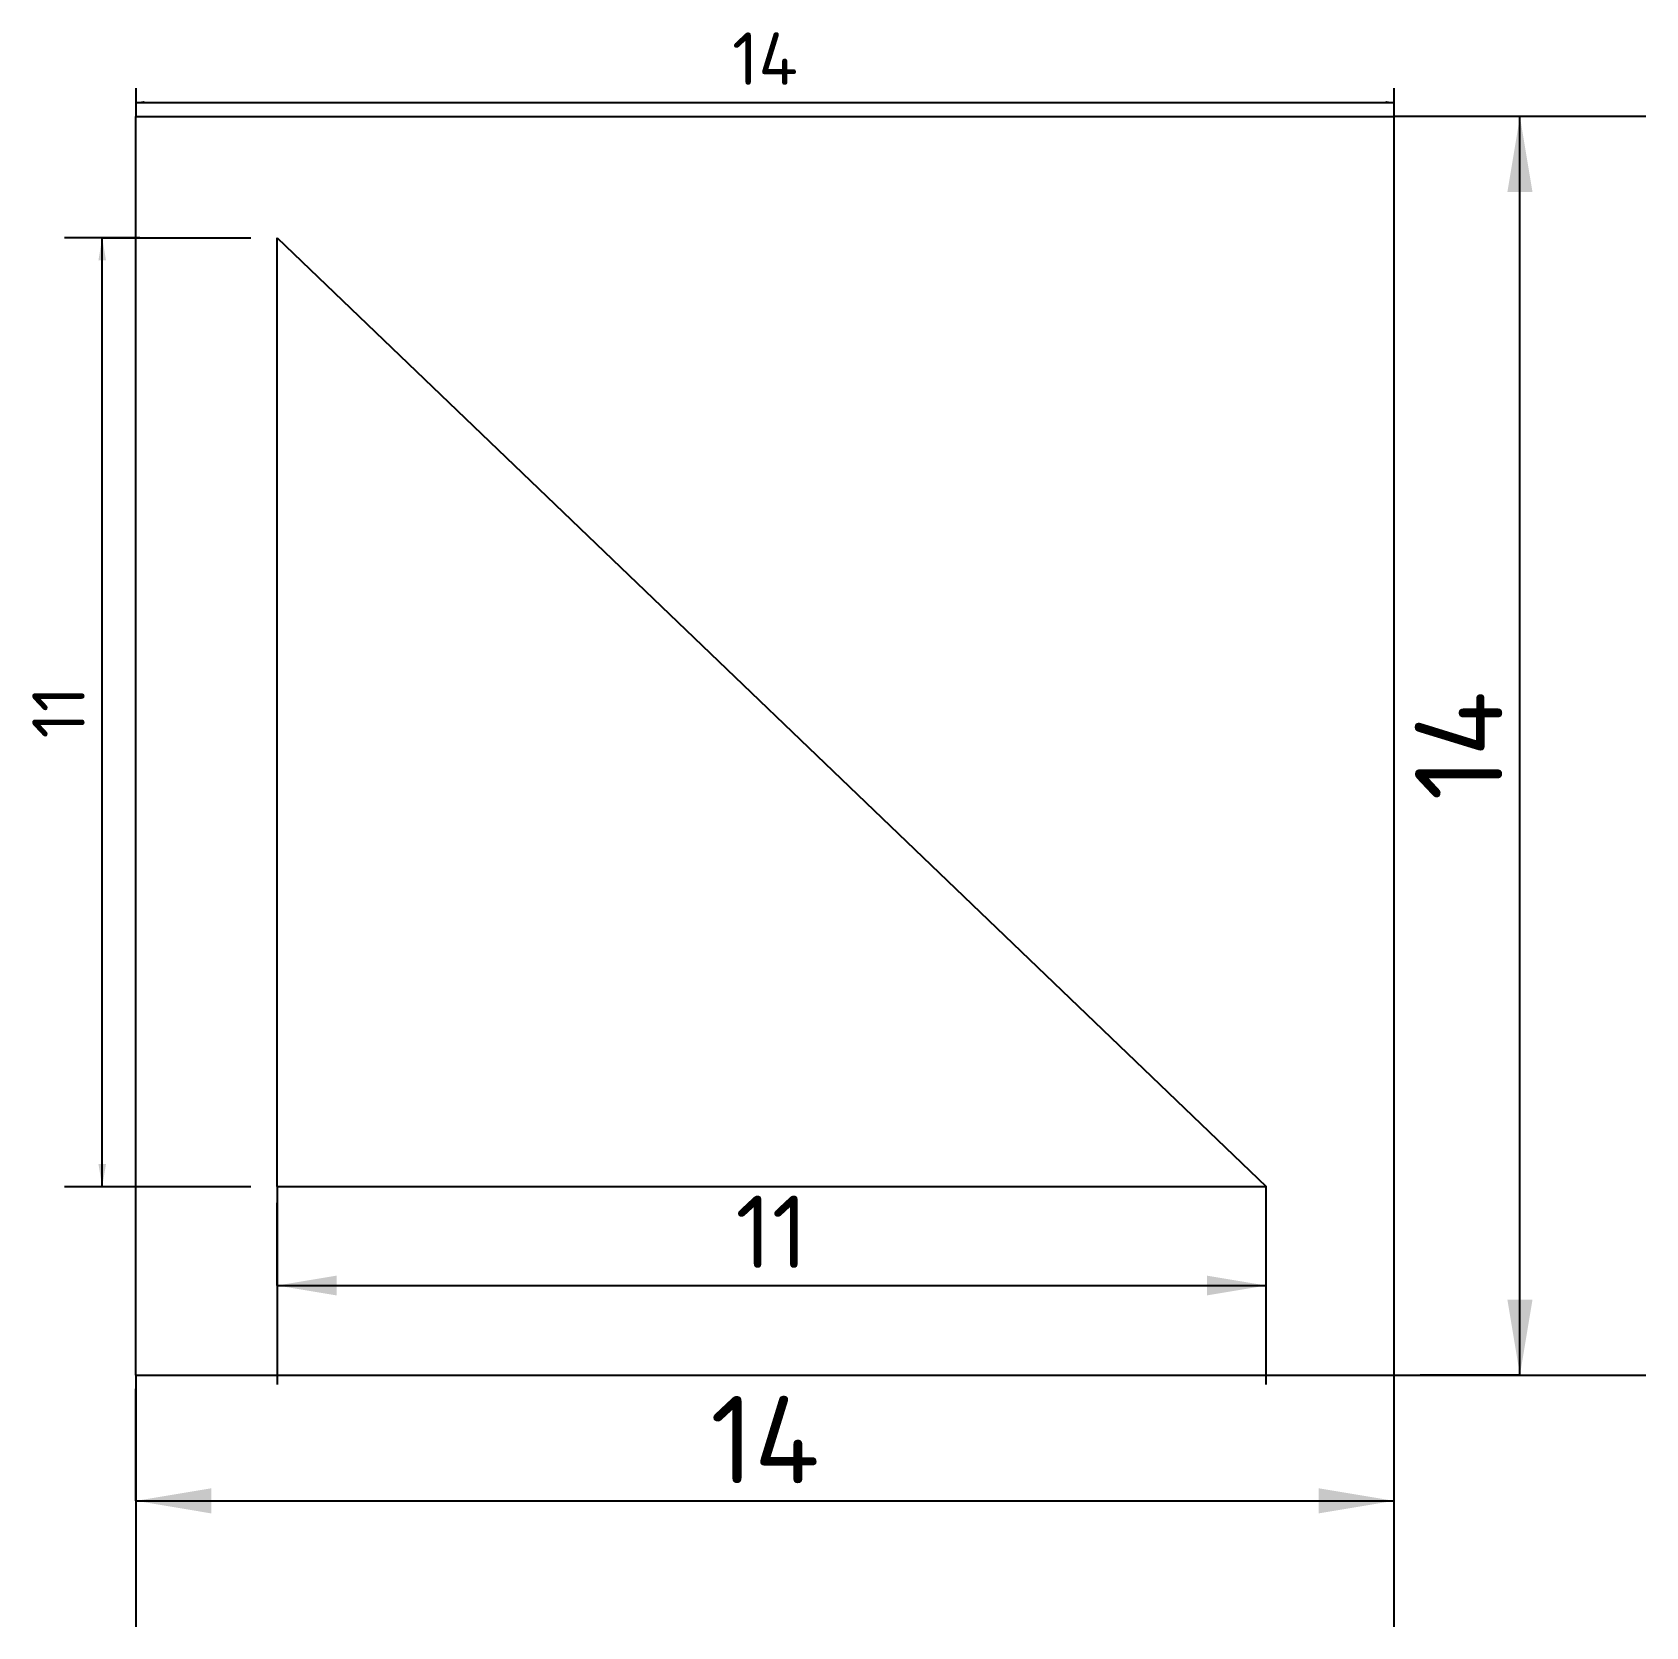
# Model space of a CAD drawing. Extents: x -1.2 to 17.3, y -2.9 to 15.3.
import ezdxf
from ezdxf.enums import TextEntityAlignment as Align

# ---------------------------------------------------------------- set-up
doc = ezdxf.new("R2010")
doc.units = 0
doc.layers.add('DIMENSIONS', color=1, linetype='CONTINUOUS')
doc.styles.add('ISOCPEUR', font='isocpeur.ttf')

# ---------------------------------------------------------------- blocks, each defined once
blk = doc.blocks.new('DIMTICK_ARROW')
at = {"color": 5}
blk.add_line((0, 0.5), (0, -0.5), dxfattribs=at)
at = {"color": 7}
blk.add_solid([(0, 0), (0.3, 0.05), (0.3, -0.05)], dxfattribs=at)

msp = doc.modelspace()

# ---------------------------------------------------------------- linework, layer by layer
at = {"color": 3}
for p, q in [((0, 14.384), (14.384, 14.384)), ((0, 0), (0, 14.384)), ((0, 0), (0, 14.384)), ((0, 14.384), (14.384, 14.384)), ((14.384, 0), (14.384, 14.384)), ((14.384, 0), (14.384, 14.384)), ((1.615, 2.154), (1.615, 13)), ((1.615, 13), (12.923, 2.154)), ((1.615, 2.154), (1.615, 13)), ((1.615, 2.154), (12.923, 2.154)), ((1.615, 2.154), (12.923, 2.154)), ((0, 0), (14.384, 0)), ((0, 0), (14.384, 0))]:
    msp.add_line(p, q, dxfattribs=at)
at = {"layer": 'DIMENSIONS', "color": 7}
for p, q in [((0, 14.546), (14.384, 14.546)), ((0, 14.546), (14.384, 14.546)), ((0, 14.546), (14.384, 14.546)), ((0, 14.546), (14.384, 14.546)), ((0, 14.546), (14.384, 14.546)), ((0, 14.546), (14.384, 14.546)), ((0, 14.546), (14.384, 14.546)), ((0, 14.546), (14.384, 14.546)), ((0, 14.546), (14.384, 14.546)), ((0, 14.546), (14.384, 14.546)), ((0, 14.546), (14.384, 14.546)), ((0, 14.546), (14.384, 14.546)), ((0, 14.546), (14.384, 14.546)), ((15.823, 0), (15.823, 14.384)), ((15.823, 0), (15.823, 14.384)), ((15.823, 0), (15.823, 14.384)), ((15.823, 0), (15.823, 14.384)), ((15.823, 0), (15.823, 14.384)), ((15.823, 0), (15.823, 14.384)), ((15.823, 0), (15.823, 14.384)), ((15.823, 0), (15.823, 14.384)), ((15.823, 0), (15.823, 14.384)), ((-0.385, 2.154), (-0.385, 13)), ((-0.385, 2.154), (-0.385, 13)), ((-0.385, 2.154), (-0.385, 13)), ((-0.385, 2.154), (-0.385, 13)), ((-0.385, 2.154), (-0.385, 13)), ((-0.385, 2.154), (-0.385, 13)), ((-0.385, 2.154), (-0.385, 13)), ((-0.385, 2.154), (-0.385, 13)), ((-0.385, 2.154), (-0.385, 13)), ((-0.385, 2.154), (-0.385, 13)), ((1.615, 1.023), (12.923, 1.023)), ((1.615, 1.023), (12.923, 1.023)), ((1.615, 1.023), (12.923, 1.023)), ((1.615, 1.023), (12.923, 1.023)), ((1.615, 1.023), (12.923, 1.023)), ((1.615, 1.023), (12.923, 1.023)), ((1.615, 1.023), (12.923, 1.023)), ((1.615, 1.023), (12.923, 1.023)), ((1.615, 1.023), (12.923, 1.023)), ((1.615, 1.023), (12.923, 1.023)), ((1.615, 1.023), (12.923, 1.023)), ((1.615, 1.023), (12.923, 1.023)), ((0, -1.438), (14.384, -1.438)), ((0, -1.438), (14.384, -1.438)), ((0, -1.438), (14.384, -1.438)), ((0, -1.438), (14.384, -1.438)), ((0, -1.438), (14.384, -1.438)), ((0, -1.438), (14.384, -1.438)), ((0, -1.438), (14.384, -1.438)), ((0, -1.438), (14.384, -1.438)), ((0, -1.438), (14.384, -1.438)), ((0, -1.438), (14.384, -1.438)), ((0, -1.438), (14.384, -1.438))]:
    msp.add_line(p, q, dxfattribs=at)
at = {"layer": 'DIMENSIONS', "color": 5}
for p, q in [((15.823, 14.384), (14.684, 14.384)), ((15.823, 14.384), (14.684, 14.384)), ((15.823, 14.384), (14.684, 14.384)), ((15.823, 14.384), (14.684, 14.384)), ((15.823, 14.384), (14.684, 14.384)), ((15.823, 14.384), (14.684, 14.384)), ((15.823, 14.384), (14.684, 14.384)), ((15.823, 14.384), (14.684, 14.384)), ((15.823, 14.384), (14.684, 14.384)), ((-0.385, 13), (1.315, 13)), ((-0.385, 13), (1.315, 13)), ((-0.385, 13), (1.315, 13)), ((-0.385, 13), (1.315, 13)), ((-0.385, 13), (1.315, 13)), ((-0.385, 13), (1.315, 13)), ((-0.385, 13), (1.315, 13)), ((-0.385, 13), (1.315, 13)), ((-0.385, 13), (1.315, 13)), ((-0.385, 13), (1.315, 13)), ((-0.385, 2.154), (1.315, 2.154)), ((-0.385, 2.154), (1.315, 2.154)), ((-0.385, 2.154), (1.315, 2.154)), ((-0.385, 2.154), (1.315, 2.154)), ((-0.385, 2.154), (1.315, 2.154)), ((-0.385, 2.154), (1.315, 2.154)), ((-0.385, 2.154), (1.315, 2.154)), ((-0.385, 2.154), (1.315, 2.154)), ((-0.385, 2.154), (1.315, 2.154)), ((-0.385, 2.154), (1.315, 2.154)), ((1.615, 1.023), (1.615, 1.967)), ((1.615, 1.023), (1.615, 1.967)), ((1.615, 1.023), (1.615, 1.967)), ((1.615, 1.023), (1.615, 1.967)), ((1.615, 1.023), (1.615, 1.967)), ((1.615, 1.023), (1.615, 1.967)), ((1.615, 1.023), (1.615, 1.967)), ((1.615, 1.023), (1.615, 1.967)), ((1.615, 1.023), (1.615, 1.967)), ((1.615, 1.023), (1.615, 1.967)), ((1.615, 1.023), (1.615, 1.967)), ((1.615, 1.023), (1.615, 1.967)), ((12.923, 1.023), (12.923, 1.967)), ((12.923, 1.023), (12.923, 1.967)), ((12.923, 1.023), (12.923, 1.967)), ((12.923, 1.023), (12.923, 1.967)), ((12.923, 1.023), (12.923, 1.967)), ((12.923, 1.023), (12.923, 1.967)), ((12.923, 1.023), (12.923, 1.967)), ((12.923, 1.023), (12.923, 1.967)), ((12.923, 1.023), (12.923, 1.967)), ((12.923, 1.023), (12.923, 1.967)), ((12.923, 1.023), (12.923, 1.967)), ((12.923, 1.023), (12.923, 1.967)), ((0, -1.438), (0, -0.156)), ((0, -1.438), (0, -0.156)), ((0, -1.438), (0, -0.156)), ((0, -1.438), (0, -0.156)), ((0, -1.438), (0, -0.156)), ((0, -1.438), (0, -0.156)), ((0, -1.438), (0, -0.156)), ((0, -1.438), (0, -0.156)), ((0, -1.438), (0, -0.156)), ((0, -1.438), (0, -0.156)), ((0, -1.438), (0, -0.156)), ((14.384, -1.438), (14.384, -0.156)), ((14.384, -1.438), (14.384, -0.156)), ((14.384, -1.438), (14.384, -0.156)), ((14.384, -1.438), (14.384, -0.156)), ((14.384, -1.438), (14.384, -0.156)), ((14.384, -1.438), (14.384, -0.156)), ((14.384, -1.438), (14.384, -0.156)), ((14.384, -1.438), (14.384, -0.156)), ((14.384, -1.438), (14.384, -0.156)), ((14.384, -1.438), (14.384, -0.156)), ((14.384, -1.438), (14.384, -0.156)), ((15.823, 0), (14.684, 0)), ((15.823, 0), (14.684, 0)), ((15.823, 0), (14.684, 0)), ((15.823, 0), (14.684, 0)), ((15.823, 0), (14.684, 0)), ((15.823, 0), (14.684, 0)), ((15.823, 0), (14.684, 0)), ((15.823, 0), (14.684, 0)), ((15.823, 0), (14.684, 0))]:
    msp.add_line(p, q, dxfattribs=at)

# ---------------------------------------------------------------- block references
at = {"layer": 'DIMENSIONS'}
for p, xscale, yscale in [((0, 14.546), 0.3230690237890803, 0.3230690237890803), ((0, 14.546), 0.3230690237890803, 0.3230690237890803), ((0, 14.546), 0.3230690237890803, 0.3230690237890803), ((0, 14.546), 0.3230690237890803, 0.3230690237890803), ((0, 14.546), 0.3230690237890803, 0.3230690237890803), ((0, 14.546), 0.3230690237890803, 0.3230690237890803), ((0, 14.546), 0.3230690237890803, 0.3230690237890803), ((0, 14.546), 0.3230690237890803, 0.3230690237890803), ((0, 14.546), 0.3230690237890803, 0.3230690237890803), ((0, 14.546), 0.3230690237890803, 0.3230690237890803), ((0, 14.546), 0.3230690237890803, 0.3230690237890803), ((0, 14.546), 0.3230690237890803, 0.3230690237890803), ((0, 14.546), 0.3230690237890803, 0.3230690237890803), ((1.615, 1.023), 2.261483166523562, 2.261483166523562), ((1.615, 1.023), 2.261483166523562, 2.261483166523562), ((1.615, 1.023), 2.261483166523562, 2.261483166523562), ((1.615, 1.023), 2.261483166523562, 2.261483166523562), ((1.615, 1.023), 2.261483166523562, 2.261483166523562), ((1.615, 1.023), 2.261483166523562, 2.261483166523562), ((1.615, 1.023), 2.261483166523562, 2.261483166523562), ((1.615, 1.023), 2.261483166523562, 2.261483166523562), ((1.615, 1.023), 2.261483166523562, 2.261483166523562), ((1.615, 1.023), 2.261483166523562, 2.261483166523562), ((1.615, 1.023), 2.261483166523562, 2.261483166523562), ((1.615, 1.023), 2.261483166523562, 2.261483166523562), ((0, -1.438), 2.87685273564562, 2.87685273564562), ((0, -1.438), 2.87685273564562, 2.87685273564562), ((0, -1.438), 2.87685273564562, 2.87685273564562), ((0, -1.438), 2.87685273564562, 2.87685273564562), ((0, -1.438), 2.87685273564562, 2.87685273564562), ((0, -1.438), 2.87685273564562, 2.87685273564562), ((0, -1.438), 2.87685273564562, 2.87685273564562), ((0, -1.438), 2.87685273564562, 2.87685273564562), ((0, -1.438), 2.87685273564562, 2.87685273564562), ((0, -1.438), 2.87685273564562, 2.87685273564562), ((0, -1.438), 2.87685273564562, 2.87685273564562)]:
    msp.add_blockref('DIMTICK_ARROW', p, dxfattribs=dict(at, xscale=xscale, yscale=yscale))
for p, xscale, yscale, rotation in [((14.384, 14.546), 0.3230690237890803, 0.3230690237890803, 180), ((14.384, 14.546), 0.3230690237890803, 0.3230690237890803, 180), ((14.384, 14.546), 0.3230690237890803, 0.3230690237890803, 180), ((14.384, 14.546), 0.3230690237890803, 0.3230690237890803, 180), ((14.384, 14.546), 0.3230690237890803, 0.3230690237890803, 180), ((14.384, 14.546), 0.3230690237890803, 0.3230690237890803, 180), ((14.384, 14.546), 0.3230690237890803, 0.3230690237890803, 180), ((14.384, 14.546), 0.3230690237890803, 0.3230690237890803, 180), ((14.384, 14.546), 0.3230690237890803, 0.3230690237890803, 180), ((14.384, 14.546), 0.3230690237890803, 0.3230690237890803, 180), ((14.384, 14.546), 0.3230690237890803, 0.3230690237890803, 180), ((14.384, 14.546), 0.3230690237890803, 0.3230690237890803, 180), ((14.384, 14.546), 0.3230690237890803, 0.3230690237890803, 180), ((15.823, 14.384), 2.87685273564562, 2.87685273564562, 270), ((15.823, 14.384), 2.87685273564562, 2.87685273564562, 270), ((15.823, 14.384), 2.87685273564562, 2.87685273564562, 270), ((15.823, 14.384), 2.87685273564562, 2.87685273564562, 270), ((15.823, 14.384), 2.87685273564562, 2.87685273564562, 270), ((15.823, 14.384), 2.87685273564562, 2.87685273564562, 270), ((15.823, 14.384), 2.87685273564562, 2.87685273564562, 270), ((15.823, 14.384), 2.87685273564562, 2.87685273564562, 270), ((15.823, 14.384), 2.87685273564562, 2.87685273564562, 270), ((-0.385, 13), 0.8615173967708809, 0.8615173967708809, 270), ((-0.385, 13), 0.8615173967708809, 0.8615173967708809, 270), ((-0.385, 13), 0.8615173967708809, 0.8615173967708809, 270), ((-0.385, 13), 0.8615173967708809, 0.8615173967708809, 270), ((-0.385, 13), 0.8615173967708809, 0.8615173967708809, 270), ((-0.385, 13), 0.8615173967708809, 0.8615173967708809, 270), ((-0.385, 13), 0.8615173967708809, 0.8615173967708809, 270), ((-0.385, 13), 0.8615173967708809, 0.8615173967708809, 270), ((-0.385, 13), 0.8615173967708809, 0.8615173967708809, 270), ((-0.385, 13), 0.8615173967708809, 0.8615173967708809, 270), ((-0.385, 2.154), 0.8615173967708809, 0.8615173967708809, 90), ((-0.385, 2.154), 0.8615173967708809, 0.8615173967708809, 90), ((-0.385, 2.154), 0.8615173967708809, 0.8615173967708809, 90), ((-0.385, 2.154), 0.8615173967708809, 0.8615173967708809, 90), ((-0.385, 2.154), 0.8615173967708809, 0.8615173967708809, 90), ((-0.385, 2.154), 0.8615173967708809, 0.8615173967708809, 90), ((-0.385, 2.154), 0.8615173967708809, 0.8615173967708809, 90), ((-0.385, 2.154), 0.8615173967708809, 0.8615173967708809, 90), ((-0.385, 2.154), 0.8615173967708809, 0.8615173967708809, 90), ((-0.385, 2.154), 0.8615173967708809, 0.8615173967708809, 90), ((12.923, 1.023), 2.261483166523562, 2.261483166523562, 180), ((12.923, 1.023), 2.261483166523562, 2.261483166523562, 180), ((12.923, 1.023), 2.261483166523562, 2.261483166523562, 180), ((12.923, 1.023), 2.261483166523562, 2.261483166523562, 180), ((12.923, 1.023), 2.261483166523562, 2.261483166523562, 180), ((12.923, 1.023), 2.261483166523562, 2.261483166523562, 180), ((12.923, 1.023), 2.261483166523562, 2.261483166523562, 180), ((12.923, 1.023), 2.261483166523562, 2.261483166523562, 180), ((12.923, 1.023), 2.261483166523562, 2.261483166523562, 180), ((12.923, 1.023), 2.261483166523562, 2.261483166523562, 180), ((12.923, 1.023), 2.261483166523562, 2.261483166523562, 180), ((12.923, 1.023), 2.261483166523562, 2.261483166523562, 180), ((15.823, 0), 2.87685273564562, 2.87685273564562, 90), ((15.823, 0), 2.87685273564562, 2.87685273564562, 90), ((15.823, 0), 2.87685273564562, 2.87685273564562, 90), ((15.823, 0), 2.87685273564562, 2.87685273564562, 90), ((15.823, 0), 2.87685273564562, 2.87685273564562, 90), ((15.823, 0), 2.87685273564562, 2.87685273564562, 90), ((15.823, 0), 2.87685273564562, 2.87685273564562, 90), ((15.823, 0), 2.87685273564562, 2.87685273564562, 90), ((15.823, 0), 2.87685273564562, 2.87685273564562, 90), ((14.384, -1.438), 2.87685273564562, 2.87685273564562, 180), ((14.384, -1.438), 2.87685273564562, 2.87685273564562, 180), ((14.384, -1.438), 2.87685273564562, 2.87685273564562, 180), ((14.384, -1.438), 2.87685273564562, 2.87685273564562, 180), ((14.384, -1.438), 2.87685273564562, 2.87685273564562, 180), ((14.384, -1.438), 2.87685273564562, 2.87685273564562, 180), ((14.384, -1.438), 2.87685273564562, 2.87685273564562, 180), ((14.384, -1.438), 2.87685273564562, 2.87685273564562, 180), ((14.384, -1.438), 2.87685273564562, 2.87685273564562, 180), ((14.384, -1.438), 2.87685273564562, 2.87685273564562, 180), ((14.384, -1.438), 2.87685273564562, 2.87685273564562, 180)]:
    msp.add_blockref('DIMTICK_ARROW', p, dxfattribs=dict(at, xscale=xscale, yscale=yscale, rotation=rotation))

# ---------------------------------------------------------------- texts
at = {"layer": 'DIMENSIONS', "color": 7, "style": 'ISOCPEUR'}
for s, height, p in [('14', 0.6, (7.192, 15.046)), ('14', 0.6, (7.192, 15.046)), ('14', 0.6, (7.192, 15.046)), ('14', 0.6, (7.192, 15.046)), ('14', 0.6, (7.192, 15.046)), ('14', 0.6, (7.192, 15.046)), ('14', 0.6, (7.192, 15.046)), ('14', 0.6, (7.192, 15.046)), ('14', 0.6, (7.192, 15.046)), ('14', 0.6, (7.192, 15.046)), ('14', 0.6, (7.192, 15.046)), ('14', 0.6, (7.192, 15.046)), ('14', 0.6, (7.192, 15.046)), ('11', 0.8282, (7.269, 1.637)), ('11', 0.8282, (7.269, 1.637)), ('11', 0.8282, (7.269, 1.637)), ('11', 0.8282, (7.269, 1.637)), ('11', 0.8282, (7.269, 1.637)), ('11', 0.8282, (7.269, 1.637)), ('11', 0.8282, (7.269, 1.637)), ('11', 0.8282, (7.269, 1.637)), ('11', 0.8282, (7.269, 1.637)), ('11', 0.8282, (7.269, 1.637)), ('11', 0.8282, (7.269, 1.637)), ('11', 0.8282, (7.269, 1.637)), ('14', 0.9991, (7.192, -0.739)), ('14', 0.9991, (7.192, -0.739)), ('14', 0.9991, (7.192, -0.739)), ('14', 0.9991, (7.192, -0.739)), ('14', 0.9991, (7.192, -0.739)), ('14', 0.9991, (7.192, -0.739)), ('14', 0.9991, (7.192, -0.739)), ('14', 0.9991, (7.192, -0.739)), ('14', 0.9991, (7.192, -0.739)), ('14', 0.9991, (7.192, -0.739)), ('14', 0.9991, (7.192, -0.739))]:
    msp.add_text(s, height=height, dxfattribs=at).set_placement(p, align=Align.MIDDLE_CENTER)
for s, height, p in [('11', 0.6, (-0.885, 7.577)), ('11', 0.6, (-0.885, 7.577)), ('11', 0.6, (-0.885, 7.577)), ('11', 0.6, (-0.885, 7.577)), ('11', 0.6, (-0.885, 7.577)), ('11', 0.6, (-0.885, 7.577)), ('11', 0.6, (-0.885, 7.577)), ('11', 0.6, (-0.885, 7.577)), ('11', 0.6, (-0.885, 7.577)), ('11', 0.6, (-0.885, 7.577)), ('14', 0.9991, (15.123, 7.192)), ('14', 0.9991, (15.123, 7.192)), ('14', 0.9991, (15.123, 7.192)), ('14', 0.9991, (15.123, 7.192)), ('14', 0.9991, (15.123, 7.192)), ('14', 0.9991, (15.123, 7.192)), ('14', 0.9991, (15.123, 7.192)), ('14', 0.9991, (15.123, 7.192)), ('14', 0.9991, (15.123, 7.192))]:
    msp.add_text(s, height=height, rotation=90, dxfattribs=at).set_placement(p, align=Align.MIDDLE_CENTER)

doc.saveas('drawing.dxf')
